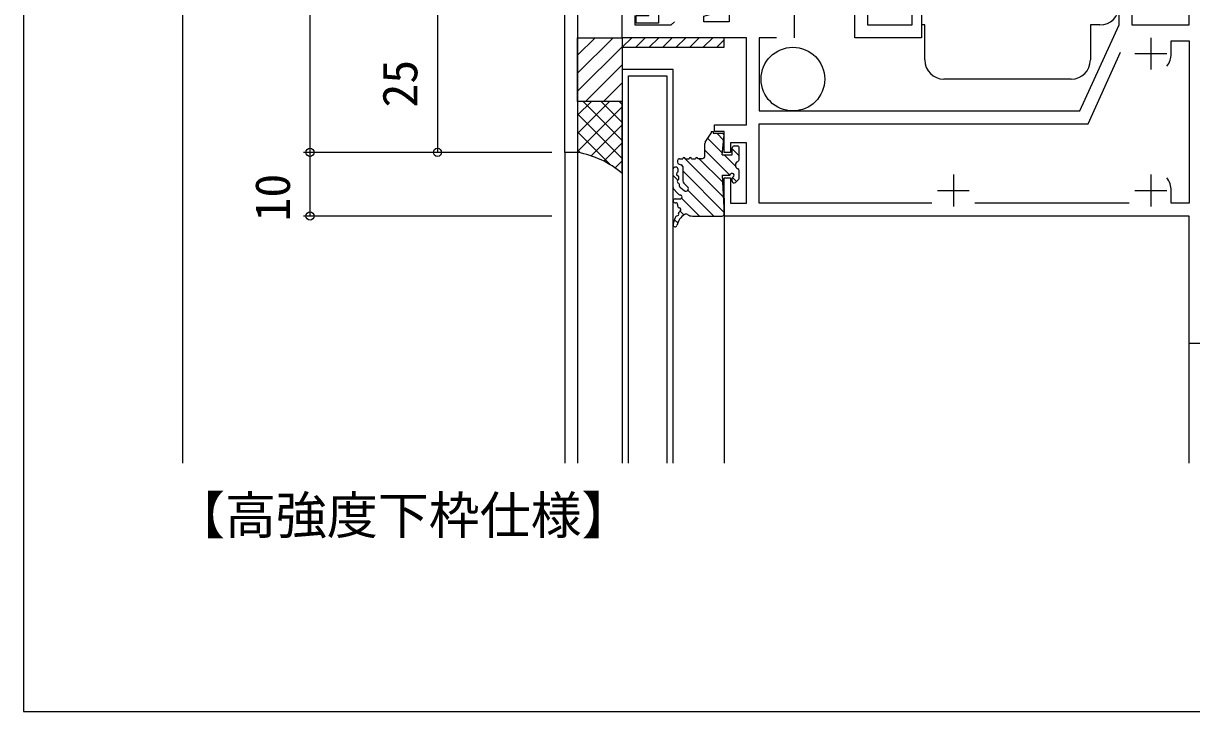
# Model space of a CAD drawing. Units: millimetres, scale not verified. Extents: x -960 to 961, y -419 to 416.
# Drawn here: x -959.4 to -776, y -418.6 to -310.6 of the extents above; entities that cross this region are included whole.
import ezdxf
from ezdxf.enums import TextEntityAlignment as Align

# ---------------------------------------------------------------- set-up
doc = ezdxf.new("R2010")
doc.units = ezdxf.units.MM
doc.header["$LTSCALE"] = 2
for name, color, linetype in [('0-1_USER1', 3, 'Continuous'), ('0-2_YKK_11', 7, 'Continuous'), ('0-4_YKK_12', 2, 'Continuous'), ('0-5_YKK_13', 4, 'Continuous'), ('0-7_YKK_D', 6, 'Continuous'), ('0-8_YKK_ZWAK', 7, 'Continuous')]:
    doc.layers.add(name, color=color, linetype=linetype)
doc.styles.add('ＭＳ ゴシック', font='')
doc.styles.get('ＭＳ ゴシック').set_extended_font_data('MS Gothic')

msp = doc.modelspace()

# ---------------------------------------------------------------- linework, layer by layer
at = {"layer": '0-2_YKK_11'}
for p, q in [((-838.397, -307.8), (-838.397, -312.8)), ((-782.397, -312.8), (-782.397, -317.8)), ((-784.897, -315.3), (-779.897, -315.3)), ((-813.397, -334.3), (-813.397, -339.3)), ((-782.397, -334.3), (-782.397, -339.3)), ((-815.897, -336.8), (-810.897, -336.8)), ((-784.897, -336.8), (-779.897, -336.8)), ((-785.78, -338.8), (-810.015, -338.8))]:
    msp.add_line(p, q, dxfattribs=at)
for points in [[(-841.192, -312.8), (-843.897, -312.8), (-843.897, -324.3), (-793.55, -324.3), (-787.397, -310.8), (-787.397, -300.8), (-784.897, -300.8), (-784.897, -301.5), (-785.197, -301.8), (-785.397, -302), (-785.397, -310.8), (-776.397, -310.8), (-776.397, -302), (-776.597, -301.8), (-776.897, -301.5), (-776.897, -300.8), (-774.397, -300.8)], [(-818.397, -305.8), (-818.397, -312.8), (-828.897, -312.8), (-828.897, -308.3)], [(-848.397, -330.8), (-849.397, -330.8), (-849.397, -327.5), (-850.897, -327.5), (-850.897, -326.5), (-845.897, -326.5), (-845.897, -312.8), (-865.397, -312.8), (-865.397, -308.1)], [(-826.897, -307), (-826.897, -310.8), (-819.897, -310.8), (-819.897, -307)], [(-863.397, -309.3), (-863.397, -310.8), (-857.697, -310.8), (-857.197, -310.3)], [(-779.197, -315.3), (-779.197, -313.3), (-776.397, -313.3), (-776.397, -338.8), (-779.197, -338.8), (-779.197, -336.8)], [(-816.78, -338.8), (-843.897, -338.8), (-843.897, -326.3), (-792.263, -326.3), (-787.156, -315.093)], [(-774.397, -360.8), (-776.397, -360.8), (-776.397, -340.8), (-849.397, -340.8), (-849.397, -334.8), (-848.397, -334.8), (-848.397, -338.8), (-845.897, -338.8), (-845.897, -329.3), (-848.397, -329.3), (-848.397, -330.8)]]:
    msp.add_lwpolyline(points, dxfattribs=at)
msp.add_lwpolyline([(-874.397, -305.8), (-848.597, -305.8), (-848.597, -310.3), (-852.597, -310.3), (-852.597, -309.4), (-850.397, -308.811), (-850.397, -307.8), (-859.697, -307.8), (-859.697, -310.5), (-863.197, -310.5), (-863.197, -309.3), (-861.197, -309.3), (-861.197, -307.8), (-872.397, -307.8), (-872.397, -330.8), (-874.397, -330.8)], close=True, dxfattribs=at)
for centre, start, end in [((-782.397, -315.3), 321.63348, 359.99999), ((-782.397, -336.8), 0.00001, 38.36652)]:
    msp.add_arc(centre, 3.2, start, end, dxfattribs=at)
at = {"layer": '0-4_YKK_12'}
for p, q in [((-865.397, -317.798), (-865.397, -379.6)), ((-857.397, -317.798), (-865.397, -317.798)), ((-864.397, -318.798), (-858.397, -318.798)), ((-864.397, -379.6), (-864.397, -318.798)), ((-858.397, -318.798), (-858.397, -379.6)), ((-857.397, -379.6), (-857.397, -317.798)), ((-794.897, -319.3), (-814.897, -319.3)), ((-874.397, -330.8), (-874.397, -379.6)), ((-872.397, -330.5), (-872.397, -379.6)), ((-849.397, -337.985), (-849.395, -379.6)), ((-776.397, -379.6), (-776.397, -360.5))]:
    msp.add_line(p, q, dxfattribs=at)
for points in [[(-817.897, -316.3), (-817.897, -310.8), (-818.397, -310.8)], [(-790.397, -310.8), (-791.897, -310.8), (-791.897, -316.3)]]:
    msp.add_lwpolyline(points, dxfattribs=at)
msp.add_circle((-838.597, -319.3), 5, dxfattribs=at)
for centre, start, end in [((-790.397, -307.8), 270, 0), ((-814.897, -316.3), 180, 270), ((-794.897, -316.3), 270, 0)]:
    msp.add_arc(centre, 3, start, end, dxfattribs=at)
at = {"layer": '0-5_YKK_13'}
for p, q in [((-872.397, -315.554), (-869.643, -312.8)), ((-872.397, -318.383), (-866.814, -312.8)), ((-865.397, -314.3), (-863.897, -312.8)), ((-861.776, -312.8), (-863.276, -314.3)), ((-859.655, -312.8), (-861.155, -314.3)), ((-857.533, -312.8), (-859.033, -314.3)), ((-855.412, -312.8), (-856.912, -314.3)), ((-853.291, -312.8), (-854.791, -314.3)), ((-851.169, -312.8), (-852.669, -314.3)), ((-849.397, -313.149), (-850.548, -314.3)), ((-872.397, -321.211), (-865.397, -314.211)), ((-871.158, -322.8), (-865.397, -317.04)), ((-868.329, -322.8), (-865.397, -319.868)), ((-865.501, -322.8), (-865.397, -322.697)), ((-872.397, -322.8), (-872.397, -330.8)), ((-867.382, -322.8), (-872.397, -327.815)), ((-870.21, -322.8), (-872.397, -324.987)), ((-865.397, -323.644), (-872.397, -330.644)), ((-871.524, -322.8), (-865.397, -328.927)), ((-868.696, -322.8), (-865.397, -326.099)), ((-865.868, -322.8), (-865.397, -323.27)), ((-872.397, -324.756), (-865.397, -331.756)), ((-872.397, -327.584), (-867.16, -332.821)), ((-865.397, -326.472), (-870.276, -331.351)), ((-852.351, -329.224), (-851.402, -327.8)), ((-851.402, -327.5), (-851.102, -327.5)), ((-851.402, -327.5), (-851.402, -327.8)), ((-851.102, -327.5), (-851.102, -327.8)), ((-851.102, -327.8), (-849.697, -327.8)), ((-849.468, -328.886), (-850.554, -327.8)), ((-849.679, -331.2), (-849.397, -328.1)), ((-865.397, -329.301), (-868.285, -332.188)), ((-852.402, -331.3), (-852.402, -329.391)), ((-849.655, -330.944), (-851.961, -328.638)), ((-848.116, -331.2), (-848.116, -330.1)), ((-847.816, -329.8), (-847.316, -329.8)), ((-847.016, -331.72), (-847.016, -330.1)), ((-872.397, -330.412), (-871.913, -330.897)), ((-856.397, -331.8), (-855.897, -331.8)), ((-849.529, -337.805), (-855.731, -331.603)), ((-855.497, -331.8), (-854.897, -331.8)), ((-854.497, -331.8), (-853.897, -331.8)), ((-852.897, -331.8), (-853.497, -331.8)), ((-849.645, -335.444), (-853.289, -331.8)), ((-848.485, -334.36), (-852.402, -330.443)), ((-849.679, -331.2), (-848.116, -331.2)), ((-847.57, -333.029), (-849.399, -331.2)), ((-847.016, -331.338), (-848.116, -330.238)), ((-847.016, -331.82), (-847.016, -331.72)), ((-865.397, -332.129), (-866.514, -333.246)), ((-857.397, -336.311), (-857.397, -333.377)), ((-856.697, -332.1), (-856.697, -332.366)), ((-856.596, -333.722), (-856.619, -333.468)), ((-856.469, -332.657), (-856.124, -332.743)), ((-855.897, -333.034), (-855.897, -335.059)), ((-849.413, -340.167), (-855.897, -333.683)), ((-847.106, -333.493), (-847.229, -333.37)), ((-847.016, -334.8), (-847.016, -333.78)), ((-856.661, -335.163), (-857.397, -334.428)), ((-856.489, -334.917), (-856.514, -334.635)), ((-849.697, -334.4), (-849.397, -340.485)), ((-849.697, -334.4), (-848.635, -334.4)), ((-848.116, -335.3), (-848.116, -334.92)), ((-847.468, -335.376), (-848.075, -334.769)), ((-847.104, -335.012), (-847.604, -335.512)), ((-856.697, -337.2), (-857.319, -336.512)), ((-856.697, -337.2), (-856.515, -337.401)), ((-856.381, -336.118), (-856.407, -335.83)), ((-856.163, -336.375), (-855.652, -336.806)), ((-855.571, -335.797), (-855.124, -336.205)), ((-851.025, -340.8), (-855.079, -336.746)), ((-857.097, -338.1), (-856.997, -338.1)), ((-857.097, -338.7), (-856.997, -338.7)), ((-856.997, -338.1), (-856.297, -338.1)), ((-856.697, -339), (-856.697, -339.215)), ((-853.27, -340.8), (-856.072, -337.998)), ((-855.704, -340.611), (-856.289, -340.025)), ((-854.343, -340.8), (-849.697, -340.8)), ((-856.681, -341.878), (-857.191, -341.369))]:
    msp.add_line(p, q, dxfattribs=at)
for points in [[(-872.397, -312.8), (-865.397, -312.8), (-865.397, -322.8), (-872.397, -322.8)], [(-865.397, -314.3), (-849.397, -314.3), (-849.397, -312.8), (-865.397, -312.8)]]:
    msp.add_lwpolyline(points, close=True, dxfattribs=at)
msp.add_lwpolyline([(-865.397, -334.1), (-865.397, -322.8), (-872.397, -322.8)], dxfattribs=at)
for centre, radius, start, end in [((-849.697, -328.1), 0.3, 349.6111, 90.00004), ((-852.102, -329.391), 0.3, 146.30993, 180), ((-847.816, -330.1), 0.3, 90, 180), ((-847.316, -330.1), 0.3, 0, 90), ((-875.119, -345.648), 15.095, 49.90687, 79.61207), ((-856.397, -332.1), 0.3, 90, 180), ((-855.697, -331.8), 0.2, 0, 180), ((-854.697, -331.8), 0.2, 0, 180), ((-853.697, -331.8), 0.2, 0, 180), ((-852.902, -331.3), 0.5, 270, 0), ((-847.516, -331.82), 0.5, 297.03569, 360), ((-857.017, -333.504), 0.4, 5.13483, 161.54463), ((-856.795, -333.74), 0.2, 298.71121, 5.13483), ((-856.397, -332.366), 0.3, 180, 255.96376), ((-856.197, -333.034), 0.3, 0, 75.96376), ((-847.016, -332.8), 0.6, 117.03569, 242.96431), ((-847.516, -333.78), 0.5, 0, 62.96431), ((-856.555, -334.179), 0.3, 118.71121, 251.55844), ((-856.448, -335.374), 0.3, 118.71281, 251.55685), ((-856.713, -334.653), 0.2, 5.13483, 71.55844), ((-856.688, -334.935), 0.2, 298.71281, 5.13483), ((-854.897, -335.059), 1, 180, 227.62069), ((-848.635, -334.1), 0.3, 270, 330), ((-848.116, -334.4), 0.3, 300, 150), ((-847.816, -334.92), 0.3, 120, 180), ((-847.816, -335.3), 0.3, 180, 315), ((-847.316, -334.8), 0.3, 315, 0), ((-857.097, -336.311), 0.3, 180, 222.13546), ((-856.606, -335.848), 0.2, 5.13483, 71.55685), ((-856.292, -337.2), 0.3, 222.13546, 269.56379), ((-855.385, -336.028), 1, 185.13483, 188.13407), ((-856.177, -336.141), 0.2, 188.13407, 252.3293), ((-856.298, -336.522), 0.2, 47.57201, 72.3293), ((-855.394, -336.5), 0.4, 229.88661, 47.62069), ((-857.097, -338.4), 0.3, 90, 270), ((-856.997, -339), 0.3, 0, 90), ((-856.397, -339.215), 0.3, 180, 260.57576), ((-856.297, -337.8), 0.3, 270, 89.56379), ((-853.913, -342.595), 3.5, 150.51533, 172.70453), ((-856.786, -340.971), 0.2, 93.94969, 150.51533), ((-856.82, -340.472), 0.3, 273.94969, 13.76838), ((-854.099, -342.86), 2.763, 123.2716, 167.40958), ((-856.335, -340.353), 0.2, 137.20274, 193.76838), ((-853.913, -342.595), 3.5, 132.80146, 137.20274), ((-856.495, -339.807), 0.3, 312.80146, 80.57576), ((-855.397, -341), 0.5, 58.21167, 115.79892), ((-854.343, -339.3), 1.5, 238.21167, 270), ((-849.697, -340.5), 0.3, 270, 2.91459), ((-857.087, -342.189), 0.3, 172.70453, 346.68488)]:
    msp.add_arc(centre, radius, start, end, dxfattribs=at)
at = {"layer": '0-7_YKK_D'}
for p, q in [((-914.397, -330.8), (-914.397, -270.8)), ((-934.397, -300.8), (-934.397, -312.924)), ((-894.397, -305.8), (-894.397, -330.8)), ((-934.397, -307.8), (-934.397, -379.6)), ((-876.424, -330.8), (-915.397, -330.8)), ((-876.424, -330.8), (-915.397, -330.8)), ((-914.397, -340.8), (-914.397, -330.8)), ((-876.424, -330.8), (-895.397, -330.8)), ((-876.425, -340.8), (-915.397, -340.8))]:
    msp.add_line(p, q, dxfattribs=at)
for centre in [(-914.397, -330.8), (-914.397, -330.8), (-894.397, -330.8), (-914.397, -340.8)]:
    msp.add_circle(centre, 0.637, dxfattribs=at)
at = {"layer": '0-8_YKK_ZWAK'}
msp.add_line((-959.4, 381.4), (-959.4, -418.6), dxfattribs=at)
msp.add_lwpolyline([(-959.4, -418.6), (960.6, -418.6), (960.6, 381.4)], dxfattribs=at)

# ---------------------------------------------------------------- texts
at = {"layer": '0-1_USER1', "style": 'ＭＳ ゴシック'}
msp.add_text('【高強度下枠仕様】', height=5.865, dxfattribs=at).set_placement((-935.761, -392.464), align=Align.BOTTOM_LEFT)
at = {"layer": '0-7_YKK_D', "style": 'ＭＳ ゴシック'}
for s, p in [('25', (-895.897, -323.755)), ('10', (-915.897, -341.638))]:
    msp.add_text(s, height=5.499, rotation=90, dxfattribs=at).set_placement(p, align=Align.BOTTOM_LEFT)

doc.saveas('drawing.dxf')
